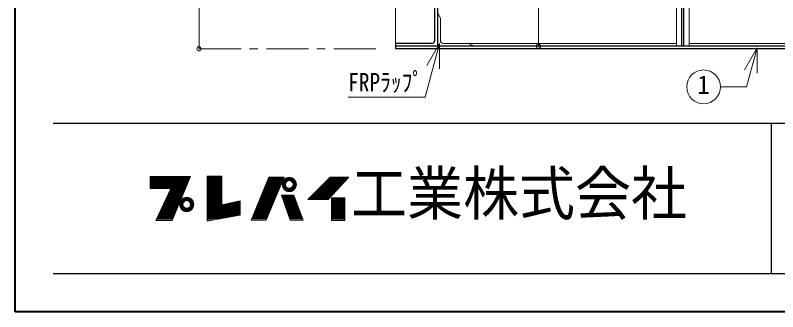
# Model space of a CAD drawing. Units: millimetres at full size, sheet at 1:15; details may follow other scales. Extents: x -3100 to 2975, y -2083 to 2132.
# Drawn here: x -3100 to -1741, y -2083 to -1555 of the extents above; entities that cross this region are included whole.
import ezdxf
from ezdxf.enums import TextEntityAlignment as Align

# ---------------------------------------------------------------- set-up
doc = ezdxf.new("R2010")
doc.units = ezdxf.units.MM
doc.header["$LTSCALE"] = 15
doc.header["$PDMODE"] = 32
doc.header["$PDSIZE"] = 7.5
doc.linetypes.add('CHAIN1', pattern=[8, 5, -1, 1, -1])
doc.layers.add('0-0____1', color=7, linetype='Continuous', lineweight=18)
doc.styles.add('ＭＳ ゴシック', font='')
doc.styles.get('ＭＳ ゴシック').set_extended_font_data('MS Gothic')

msp = doc.modelspace()

# ---------------------------------------------------------------- linework, layer by layer
at = {"layer": '0-0____1', "color": 1, "lineweight": 40}
for p, q in [((-3099.94, -2082.52), (-3099.94, 2132.48)), ((2975.06, -2082.52), (-3099.94, -2082.52))]:
    msp.add_line(p, q, dxfattribs=at)
at = {"layer": '0-0____1', "color": 5, "lineweight": 25}
for p, q in [((-1912.44, -1610.02), (-1912.44, -120.02)), ((-1908.44, -1610.02), (-1908.44, -124.02)), ((-2352.44, -1600.02), (-2352.44, -478.52)), ((-2347.44, -478.52), (-2347.44, -1610.02)), ((-2422.44, -1605.02), (-2422.44, -1615.02)), ((-2357.44, -1605.02), (-2422.44, -1605.02)), ((227.56, -1610.02), (-2422.44, -1610.02)), ((227.56, -1615.02), (-2422.44, -1615.02))]:
    msp.add_line(p, q, dxfattribs=at)
at = {"layer": '0-0____1', "color": 4, "lineweight": 9}
for p, q in [((-2772.44, -864.77), (-2772.44, -1614.77)), ((-2422.44, -916.77), (-2422.44, -1605.02)), ((-2167.77, -1010.02), (-2167.77, -1610.02)), ((-1921.94, -1605.02), (-2292.44, -1605.02)), ((-1415.44, -1605.02), (-1898.94, -1605.02))]:
    msp.add_line(p, q, dxfattribs=at)
at = {"layer": '0-0____1'}
for p, q in [((-1921.94, -917.77), (-1921.94, -1610.02)), ((-1898.94, -917.77), (-1898.94, -1610.02)), ((-2342.44, -1560.02), (-2347.44, -1550.02)), ((-2342.44, -1600.02), (-2342.44, -1560.02)), ((-2343.87, -1605.49), (-2369.34, -1700.53)), ((-2343.87, -1605.49), (-2366.37, -1644.46)), ((-2343.87, -1605.49), (-2343.87, -1650.49)), ((-2337.44, -1605.02), (-2292.44, -1605.02)), ((-2292.44, -1605.02), (-2282.44, -1610.02)), ((-1778.22, -1613.13), (-1800.72, -1652.1)), ((-1778.22, -1613.13), (-1796.78, -1682.4)), ((-1778.22, -1613.13), (-1778.22, -1658.13)), ((-1796.78, -1682.4), (-1843.51, -1682.4)), ((-2507.01, -1700.53), (-2369.34, -1700.53)), ((-2859.3, -1842.82), (-2788.18, -1842.82)), ((-2859.3, -1843.45), (-2788.44, -1843.45)), ((-2859.3, -1844.39), (-2788.83, -1844.39)), ((-2859.3, -1845.34), (-2789.23, -1845.34)), ((-2859.3, -1846.28), (-2789.62, -1846.28)), ((-2859.3, -1847.54), (-2790.14, -1847.54)), ((-2820.24, -1920.31), (-2787.79, -1841.87)), ((-2757.87, -1841.56), (-2757.87, -1921.25)), ((-2731.72, -1841.56), (-2757.87, -1841.56)), ((-2757.87, -1842.82), (-2731.72, -1842.82)), ((-2757.87, -1843.45), (-2731.72, -1843.45)), ((-2757.87, -1844.39), (-2731.72, -1844.39)), ((-2757.87, -1845.34), (-2731.72, -1845.34)), ((-2757.87, -1846.28), (-2731.72, -1846.28)), ((-2757.87, -1847.54), (-2731.72, -1847.54)), ((-2647.93, -1843.13), (-2679.43, -1919.68)), ((-2652.66, -1919.68), (-2620.84, -1843.13)), ((-2649.75, -1847.54), (-2622.68, -1847.54)), ((-2649.23, -1846.28), (-2622.15, -1846.28)), ((-2648.84, -1845.34), (-2621.79, -1845.34)), ((-2648.45, -1844.39), (-2621.37, -1844.39)), ((-2647.93, -1843.13), (-2620.84, -1843.13)), ((-2620.91, -1847.23), (-2602.5, -1847.23)), ((-2619.09, -1845.65), (-2604.32, -1845.65)), ((-2616.88, -1844.39), (-2606.54, -1844.39)), ((-2543.35, -1847.54), (-2509.65, -1847.54)), ((-2542.41, -1882.82), (-2505.55, -1843.13)), ((-2542.09, -1846.28), (-2508.48, -1846.28)), ((-2541.15, -1845.34), (-2507.6, -1845.34)), ((-2540.2, -1844.39), (-2506.72, -1844.39)), ((-2790.53, -1848.49), (-2859.3, -1848.49)), ((-2859.3, -1849.43), (-2790.92, -1849.43)), ((-2859.3, -1850.38), (-2791.31, -1850.38)), ((-2859.3, -1851.32), (-2791.7, -1851.32)), ((-2859.3, -1852.27), (-2792.09, -1852.27)), ((-2859.3, -1852.9), (-2792.35, -1852.9)), ((-2859.3, -1854.16), (-2792.87, -1854.16)), ((-2859.3, -1855.1), (-2793.27, -1855.1)), ((-2859.3, -1856.05), (-2793.66, -1856.05)), ((-2859.3, -1856.99), (-2794.05, -1856.99)), ((-2859.3, -1857.94), (-2794.44, -1857.94)), ((-2859.3, -1858.88), (-2794.83, -1858.88)), ((-2859.3, -1859.83), (-2795.22, -1859.83)), ((-2859.3, -1860.77), (-2795.61, -1860.77)), ((-2757.87, -1848.49), (-2731.72, -1848.49)), ((-2757.87, -1849.43), (-2731.72, -1849.43)), ((-2757.87, -1850.38), (-2731.72, -1850.38)), ((-2757.87, -1851.32), (-2731.72, -1851.32)), ((-2757.87, -1852.27), (-2731.72, -1852.27)), ((-2757.87, -1852.9), (-2731.72, -1852.9)), ((-2757.87, -1854.16), (-2731.72, -1854.16)), ((-2757.87, -1855.1), (-2731.72, -1855.1)), ((-2757.87, -1856.05), (-2731.72, -1856.05)), ((-2757.87, -1856.99), (-2731.72, -1856.99)), ((-2757.87, -1857.94), (-2731.72, -1857.94)), ((-2757.87, -1858.88), (-2731.72, -1858.88)), ((-2757.87, -1859.83), (-2731.72, -1859.83)), ((-2757.87, -1860.77), (-2731.72, -1860.77)), ((-2655.19, -1860.77), (-2628.17, -1860.77)), ((-2654.8, -1859.83), (-2627.78, -1859.83)), ((-2654.41, -1858.88), (-2627.39, -1858.88)), ((-2654.03, -1857.94), (-2627, -1857.94)), ((-2653.6, -1856.99), (-2626.6, -1856.99)), ((-2653.25, -1856.05), (-2626.21, -1856.05)), ((-2652.86, -1855.1), (-2625.82, -1855.1)), ((-2652.47, -1854.16), (-2625.42, -1854.16)), ((-2651.95, -1852.9), (-2624.9, -1852.9)), ((-2651.69, -1852.27), (-2624.64, -1852.27)), ((-2651.3, -1851.32), (-2624.25, -1851.32)), ((-2650.91, -1850.38), (-2623.85, -1850.38)), ((-2650.53, -1849.43), (-2623.46, -1849.43)), ((-2650.14, -1848.49), (-2623.07, -1848.49)), ((-2624.46, -1856.05), (-2618.46, -1856.05)), ((-2624.4, -1854.79), (-2618.34, -1854.79)), ((-2624.36, -1857.62), (-2618.27, -1857.62)), ((-2624.14, -1853.21), (-2617.83, -1853.21)), ((-2624.06, -1859.2), (-2617.68, -1859.2)), ((-2623.55, -1851.32), (-2616.53, -1851.32)), ((-2623.55, -1860.77), (-2616.53, -1860.77)), ((-2622.97, -1850.06), (-2614.83, -1850.06)), ((-2621.97, -1848.49), (-2601.44, -1848.49)), ((-2600.45, -1850.06), (-2608.59, -1850.06)), ((-2599.87, -1851.32), (-2606.89, -1851.32)), ((-2599.87, -1860.77), (-2606.89, -1860.77)), ((-2599.35, -1859.2), (-2605.74, -1859.2)), ((-2599.28, -1853.21), (-2605.58, -1853.21)), ((-2599.06, -1857.62), (-2605.14, -1857.62)), ((-2599.02, -1854.79), (-2605.08, -1854.79)), ((-2604.96, -1856.05), (-2598.96, -1856.05)), ((-2556.58, -1860.77), (-2521.93, -1860.77)), ((-2555.64, -1859.83), (-2521.05, -1859.83)), ((-2554.69, -1858.88), (-2520.18, -1858.88)), ((-2553.75, -1857.94), (-2519.3, -1857.94)), ((-2552.8, -1856.99), (-2518.42, -1856.99)), ((-2551.86, -1856.05), (-2517.54, -1856.05)), ((-2550.91, -1855.1), (-2516.58, -1855.1)), ((-2549.97, -1854.16), (-2515.79, -1854.16)), ((-2548.71, -1852.9), (-2514.62, -1852.9)), ((-2548.08, -1852.27), (-2514.03, -1852.27)), ((-2547.13, -1851.32), (-2513.16, -1851.32)), ((-2546.19, -1850.38), (-2512.28, -1850.38)), ((-2545.24, -1849.43), (-2511.4, -1849.43)), ((-2544.3, -1848.49), (-2510.52, -1848.49)), ((-2859.3, -1861.72), (-2796, -1861.72)), ((-2822.76, -1862.98), (-2859.3, -1862.98)), ((-2849.22, -1920.31), (-2822.76, -1862.98)), ((-2801.08, -1874), (-2827.85, -1874)), ((-2800.56, -1872.74), (-2827.17, -1872.74)), ((-2826.54, -1871.17), (-2799.91, -1871.17)), ((-2799.39, -1869.91), (-2825.96, -1869.91)), ((-2798.74, -1868.33), (-2825.23, -1868.33)), ((-2798.35, -1867.39), (-2824.79, -1867.39)), ((-2797.83, -1866.13), (-2824.21, -1866.13)), ((-2797.43, -1865.18), (-2823.78, -1865.18)), ((-2796.91, -1863.92), (-2823.19, -1863.92)), ((-2796.52, -1862.98), (-2822.76, -1862.98)), ((-2757.87, -1861.72), (-2731.72, -1861.72)), ((-2757.87, -1862.98), (-2731.72, -1862.98)), ((-2757.87, -1863.92), (-2731.72, -1863.92)), ((-2757.87, -1865.18), (-2731.72, -1865.18)), ((-2757.87, -1866.13), (-2731.72, -1866.13)), ((-2757.87, -1867.39), (-2731.72, -1867.39)), ((-2757.87, -1868.33), (-2731.72, -1868.33)), ((-2757.87, -1869.91), (-2731.72, -1869.91)), ((-2757.87, -1871.17), (-2731.72, -1871.17)), ((-2757.87, -1872.74), (-2731.72, -1872.74)), ((-2757.87, -1874), (-2731.72, -1874)), ((-2660.64, -1874), (-2633.67, -1874)), ((-2660.12, -1872.74), (-2633.15, -1872.74)), ((-2659.47, -1871.17), (-2632.49, -1871.17)), ((-2658.95, -1869.91), (-2631.97, -1869.91)), ((-2658.3, -1868.33), (-2631.32, -1868.33)), ((-2657.91, -1867.39), (-2630.92, -1867.39)), ((-2657.4, -1866.13), (-2630.4, -1866.13)), ((-2657.01, -1865.18), (-2630.01, -1865.18)), ((-2656.49, -1863.92), (-2629.48, -1863.92)), ((-2656.1, -1862.98), (-2629.09, -1862.98)), ((-2655.58, -1861.72), (-2628.57, -1861.72)), ((-2622.79, -1862.35), (-2614.13, -1862.35)), ((-2621.73, -1863.92), (-2601.68, -1863.92)), ((-2620.6, -1865.18), (-2602.81, -1865.18)), ((-2618.11, -1867.07), (-2605.3, -1867.07)), ((-2615.12, -1868.33), (-2608.3, -1868.33)), ((-2600.62, -1862.35), (-2609.28, -1862.35)), ((-2569.81, -1874), (-2534.22, -1874)), ((-2568.55, -1872.74), (-2533.05, -1872.74)), ((-2566.98, -1871.17), (-2531.58, -1871.17)), ((-2565.72, -1869.91), (-2530.41, -1869.91)), ((-2564.14, -1868.33), (-2528.95, -1868.33)), ((-2563.2, -1867.39), (-2528.07, -1867.39)), ((-2561.94, -1866.13), (-2526.9, -1866.13)), ((-2560.99, -1865.18), (-2526.03, -1865.18)), ((-2559.73, -1863.92), (-2524.86, -1863.92)), ((-2558.79, -1862.98), (-2523.98, -1862.98)), ((-2557.53, -1861.72), (-2522.81, -1861.72)), ((-2806.43, -1886.92), (-2833.81, -1886.92)), ((-2805.77, -1885.34), (-2833.08, -1885.34)), ((-2805.25, -1884.08), (-2832.5, -1884.08)), ((-2804.6, -1882.51), (-2831.77, -1882.51)), ((-2831.19, -1881.25), (-2804.08, -1881.25)), ((-2803.43, -1879.67), (-2830.46, -1879.67)), ((-2802.78, -1878.1), (-2829.74, -1878.1)), ((-2802.26, -1876.84), (-2829.15, -1876.84)), ((-2828.43, -1875.26), (-2801.6, -1875.26)), ((-2806.25, -1886.92), (-2799.23, -1886.92)), ((-2805.49, -1885.34), (-2796.83, -1885.34)), ((-2804.67, -1884.08), (-2784.14, -1884.08)), ((-2803.3, -1882.51), (-2785.51, -1882.51)), ((-2801.79, -1881.25), (-2787.02, -1881.25)), ((-2798.8, -1879.67), (-2790.02, -1879.67)), ((-2783.32, -1885.34), (-2791.98, -1885.34)), ((-2782.57, -1886.92), (-2789.59, -1886.92)), ((-2757.87, -1875.26), (-2731.72, -1875.26)), ((-2757.87, -1876.84), (-2731.72, -1876.84)), ((-2757.87, -1878.1), (-2731.72, -1878.1)), ((-2757.87, -1879.67), (-2731.72, -1879.67)), ((-2757.87, -1881.25), (-2731.72, -1881.25)), ((-2757.87, -1882.51), (-2731.72, -1882.51)), ((-2757.87, -1884.08), (-2731.72, -1884.08)), ((-2757.87, -1885.34), (-2731.72, -1885.34)), ((-2757.87, -1886.92), (-2731.72, -1886.92)), ((-2699.28, -1886.92), (-2707.74, -1886.92)), ((-2665.95, -1886.92), (-2639.04, -1886.92)), ((-2665.3, -1885.34), (-2638.39, -1885.34)), ((-2664.78, -1884.08), (-2637.86, -1884.08)), ((-2664.14, -1882.51), (-2637.21, -1882.51)), ((-2663.62, -1881.25), (-2636.68, -1881.25)), ((-2662.97, -1879.67), (-2636.03, -1879.67)), ((-2662.32, -1878.1), (-2635.38, -1878.1)), ((-2661.79, -1876.84), (-2634.85, -1876.84)), ((-2661.16, -1875.26), (-2634.2, -1875.26)), ((-2625.46, -1875.26), (-2603.4, -1875.26)), ((-2624.91, -1876.84), (-2602.82, -1876.84)), ((-2624.47, -1878.1), (-2602.36, -1878.1)), ((-2623.93, -1879.67), (-2601.77, -1879.67)), ((-2623.38, -1881.25), (-2601.19, -1881.25)), ((-2622.94, -1882.51), (-2600.73, -1882.51)), ((-2622.39, -1884.08), (-2600.15, -1884.08)), ((-2621.95, -1885.34), (-2599.68, -1885.34)), ((-2621.41, -1886.92), (-2599.1, -1886.92)), ((-2587.14, -1919.36), (-2603.52, -1874.95)), ((-2578.63, -1882.82), (-2542.41, -1882.82)), ((-2577.06, -1881.25), (-2540.94, -1881.25)), ((-2575.48, -1879.67), (-2539.48, -1879.67)), ((-2573.91, -1878.1), (-2538.02, -1878.1)), ((-2572.65, -1876.84), (-2536.85, -1876.84)), ((-2571.07, -1875.26), (-2535.39, -1875.26)), ((-2536.74, -1881.25), (-2512.8, -1881.25)), ((-2536.74, -1882.51), (-2512.8, -1882.51)), ((-2536.74, -1884.08), (-2512.8, -1884.08)), ((-2536.74, -1885.34), (-2512.8, -1885.34)), ((-2536.74, -1886.92), (-2512.8, -1886.92)), ((-2812.16, -1900.78), (-2840.2, -1900.78)), ((-2811.64, -1899.52), (-2839.62, -1899.52)), ((-2810.99, -1897.94), (-2838.9, -1897.94)), ((-2810.33, -1896.37), (-2838.17, -1896.37)), ((-2809.55, -1894.48), (-2837.25, -1894.48)), ((-2809.03, -1893.22), (-2836.71, -1893.22)), ((-2808.38, -1891.64), (-2835.99, -1891.64)), ((-2835.41, -1890.38), (-2807.86, -1890.38)), ((-2807.21, -1888.81), (-2834.68, -1888.81)), ((-2807.16, -1891.64), (-2801.16, -1891.64)), ((-2807.1, -1890.38), (-2801.04, -1890.38)), ((-2807.06, -1893.22), (-2800.97, -1893.22)), ((-2806.84, -1888.81), (-2800.53, -1888.81)), ((-2806.84, -1894.48), (-2800.53, -1894.48)), ((-2806.25, -1896.37), (-2799.23, -1896.37)), ((-2805.49, -1897.94), (-2796.83, -1897.94)), ((-2804.43, -1899.52), (-2784.38, -1899.52)), ((-2803.3, -1900.78), (-2785.51, -1900.78)), ((-2783.32, -1897.94), (-2791.98, -1897.94)), ((-2782.57, -1896.37), (-2789.59, -1896.37)), ((-2781.98, -1888.81), (-2788.28, -1888.81)), ((-2781.98, -1894.48), (-2788.28, -1894.48)), ((-2781.76, -1893.22), (-2787.84, -1893.22)), ((-2781.72, -1890.38), (-2787.78, -1890.38)), ((-2787.66, -1891.64), (-2781.66, -1891.64)), ((-2757.87, -1888.81), (-2731.72, -1888.81)), ((-2757.87, -1890.38), (-2731.72, -1890.38)), ((-2757.87, -1891.64), (-2731.72, -1891.64)), ((-2757.87, -1893.22), (-2699.28, -1893.22)), ((-2757.87, -1894.48), (-2699.28, -1894.48)), ((-2757.87, -1896.37), (-2699.28, -1896.37)), ((-2757.87, -1897.94), (-2699.28, -1897.94)), ((-2757.87, -1899.52), (-2699.28, -1899.52)), ((-2757.87, -1900.78), (-2699.28, -1900.78)), ((-2699.28, -1891.64), (-2728.9, -1891.64)), ((-2699.28, -1890.38), (-2723.26, -1890.38)), ((-2699.28, -1888.81), (-2716.21, -1888.81)), ((-2671.65, -1900.78), (-2644.8, -1900.78)), ((-2671.14, -1899.52), (-2644.28, -1899.52)), ((-2670.49, -1897.94), (-2643.62, -1897.94)), ((-2669.84, -1896.37), (-2642.97, -1896.37)), ((-2669.06, -1894.48), (-2642.18, -1894.48)), ((-2668.54, -1893.22), (-2641.66, -1893.22)), ((-2667.9, -1891.64), (-2641, -1891.64)), ((-2667.38, -1890.38), (-2640.48, -1890.38)), ((-2666.73, -1888.81), (-2639.83, -1888.81)), ((-2620.75, -1888.81), (-2598.41, -1888.81)), ((-2620.2, -1890.38), (-2597.83, -1890.38)), ((-2619.77, -1891.64), (-2597.36, -1891.64)), ((-2619.22, -1893.22), (-2596.78, -1893.22)), ((-2618.78, -1894.48), (-2596.31, -1894.48)), ((-2618.12, -1896.37), (-2595.62, -1896.37)), ((-2617.58, -1897.94), (-2595.04, -1897.94)), ((-2617.06, -1899.52), (-2594.46, -1899.52)), ((-2616.59, -1900.78), (-2593.99, -1900.78)), ((-2536.74, -1888.81), (-2512.8, -1888.81)), ((-2536.74, -1890.38), (-2512.8, -1890.38)), ((-2536.74, -1891.64), (-2512.8, -1891.64)), ((-2536.74, -1893.22), (-2512.8, -1893.22)), ((-2536.74, -1894.48), (-2512.8, -1894.48)), ((-2536.74, -1896.37), (-2512.8, -1896.37)), ((-2536.74, -1897.94), (-2512.8, -1897.94)), ((-2536.74, -1899.52), (-2512.8, -1899.52)), ((-2536.74, -1900.78), (-2512.8, -1900.78)), ((-2818.15, -1915.27), (-2846.89, -1915.27)), ((-2817.5, -1913.69), (-2846.16, -1913.69)), ((-2816.72, -1911.8), (-2845.29, -1911.8)), ((-2816.07, -1910.23), (-2844.57, -1910.23)), ((-2815.29, -1908.34), (-2843.69, -1908.34)), ((-2814.76, -1907.08), (-2843.11, -1907.08)), ((-2814.11, -1905.5), (-2842.38, -1905.5)), ((-2813.46, -1903.93), (-2841.66, -1903.93)), ((-2812.81, -1902.35), (-2840.93, -1902.35)), ((-2801.33, -1902.35), (-2787.49, -1902.35)), ((-2797.82, -1903.93), (-2791, -1903.93)), ((-2757.87, -1902.35), (-2699.28, -1902.35)), ((-2757.87, -1903.93), (-2699.28, -1903.93)), ((-2757.87, -1905.5), (-2699.28, -1905.5)), ((-2757.87, -1907.08), (-2699.28, -1907.08)), ((-2757.87, -1908.34), (-2699.28, -1908.34)), ((-2757.87, -1910.23), (-2699.28, -1910.23)), ((-2757.87, -1911.8), (-2706.17, -1911.8)), ((-2757.87, -1913.69), (-2716.51, -1913.69)), ((-2757.87, -1915.27), (-2725.13, -1915.27)), ((-2677.62, -1915.27), (-2650.82, -1915.27)), ((-2676.97, -1913.69), (-2650.17, -1913.69)), ((-2676.19, -1911.8), (-2649.38, -1911.8)), ((-2675.54, -1910.23), (-2648.73, -1910.23)), ((-2674.77, -1908.34), (-2647.94, -1908.34)), ((-2674.25, -1907.08), (-2647.42, -1907.08)), ((-2673.6, -1905.5), (-2646.77, -1905.5)), ((-2672.95, -1903.93), (-2646.11, -1903.93)), ((-2672.3, -1902.35), (-2645.46, -1902.35)), ((-2616.04, -1902.35), (-2593.41, -1902.35)), ((-2615.5, -1903.93), (-2592.83, -1903.93)), ((-2614.95, -1905.5), (-2592.25, -1905.5)), ((-2614.4, -1907.08), (-2591.67, -1907.08)), ((-2613.96, -1908.34), (-2591.2, -1908.34)), ((-2613.31, -1910.23), (-2590.51, -1910.23)), ((-2612.65, -1911.8), (-2589.93, -1911.8)), ((-2612.1, -1913.69), (-2589.23, -1913.69)), ((-2611.56, -1915.27), (-2588.65, -1915.27)), ((-2536.74, -1902.35), (-2512.8, -1902.35)), ((-2536.74, -1903.93), (-2512.8, -1903.93)), ((-2536.74, -1905.5), (-2512.8, -1905.5)), ((-2536.74, -1907.08), (-2512.8, -1907.08)), ((-2536.74, -1908.34), (-2512.8, -1908.34)), ((-2536.74, -1910.23), (-2512.8, -1910.23)), ((-2536.74, -1911.8), (-2512.8, -1911.8)), ((-2536.74, -1913.69), (-2512.8, -1913.69)), ((-2536.74, -1915.27), (-2512.8, -1915.27)), ((-2849.22, -1920.31), (-2820.24, -1920.31)), ((-2819.59, -1918.73), (-2848.49, -1918.73)), ((-2818.8, -1916.84), (-2847.62, -1916.84)), ((-2757.87, -1916.84), (-2733.74, -1916.84)), ((-2757.87, -1918.73), (-2744.08, -1918.73)), ((-2652.66, -1919.68), (-2679.43, -1919.68)), ((-2679.04, -1918.73), (-2652.26, -1918.73)), ((-2678.27, -1916.84), (-2651.48, -1916.84)), ((-2611.01, -1916.84), (-2588.07, -1916.84)), ((-2610.35, -1918.73), (-2587.37, -1918.73)), ((-2610.13, -1919.36), (-2587.14, -1919.36)), ((-2536.74, -1916.84), (-2512.8, -1916.84)), ((-2536.74, -1918.73), (-2512.8, -1918.73))]:
    msp.add_line(p, q, dxfattribs=at)
at = {"layer": '0-0____1', "color": 4, "linetype": 'CHAIN1', "lineweight": 9}
msp.add_line((-2772.44, -1614.77), (-2442.44, -1614.77), dxfattribs=at)
at = {"layer": '0-0____1', "color": 6, "lineweight": 25}
for p, q in [((-3032.44, -1747.16), (2907.56, -1747.16)), ((-1753.15, -1747.16), (-1753.15, -2015.02)), ((2907.56, -2015.02), (-3032.44, -2015.02))]:
    msp.add_line(p, q, dxfattribs=at)
at = {"layer": '0-0____1'}
for points in [[(-2859.3, -1862.98), (-2859.3, -1841.87), (-2787.79, -1841.87)], [(-2757.87, -1921.25), (-2699.28, -1910.54), (-2699.28, -1885.03), (-2731.72, -1892.27), (-2731.72, -1841.56)], [(-2578.63, -1882.82), (-2538.94, -1843.13), (-2505.55, -1843.13)], [(-2610.13, -1919.36), (-2625.57, -1874.95), (-2603.52, -1874.95)]]:
    msp.add_lwpolyline(points, dxfattribs=at)
msp.add_lwpolyline([(-2536.74, -1879.67), (-2536.74, -1920.31), (-2512.8, -1920.31), (-2512.8, -1879.67)], close=True, dxfattribs=at)
for centre, radius in [((-1873.51, -1682.4), 30), ((-2611.71, -1856.05), 12.75), ((-2611.71, -1856.05), 6.75), ((-2794.41, -1891.64), 12.75), ((-2794.41, -1891.64), 6.75)]:
    msp.add_circle(centre, radius, dxfattribs=at)
at = {"layer": '0-0____1', "color": 5, "lineweight": 25}
msp.add_arc((-2357.44, -1600.02), 5, 270, 0, dxfattribs=at)
at = {"layer": '0-0____1'}
msp.add_arc((-2337.44, -1600.02), 5, 180, 270, dxfattribs=at)
at = {"layer": '0-0____1', "color": 4}
for p in [(-2772.44, -1614.77), (-2167.77, -1610.02)]:
    msp.add_point(p, dxfattribs=at)

# ---------------------------------------------------------------- texts
at = {"layer": '0-0____1', "style": 'ＭＳ ゴシック'}
for s, height, width, p in [('FRPﾗｯﾌﾟ', 32.99, 0.85, (-2507.01, -1700.53)), ('工業株式会社', 76.98, 0.95, (-2501.55, -1933.59))]:
    msp.add_text(s, height=height, dxfattribs=dict(at, width=width)).set_placement(p, align=Align.BOTTOM_LEFT)
msp.add_text('1', height=32.99, dxfattribs=at).set_placement((-1884.76, -1704.9), align=Align.BOTTOM_LEFT)

doc.saveas('drawing.dxf')
